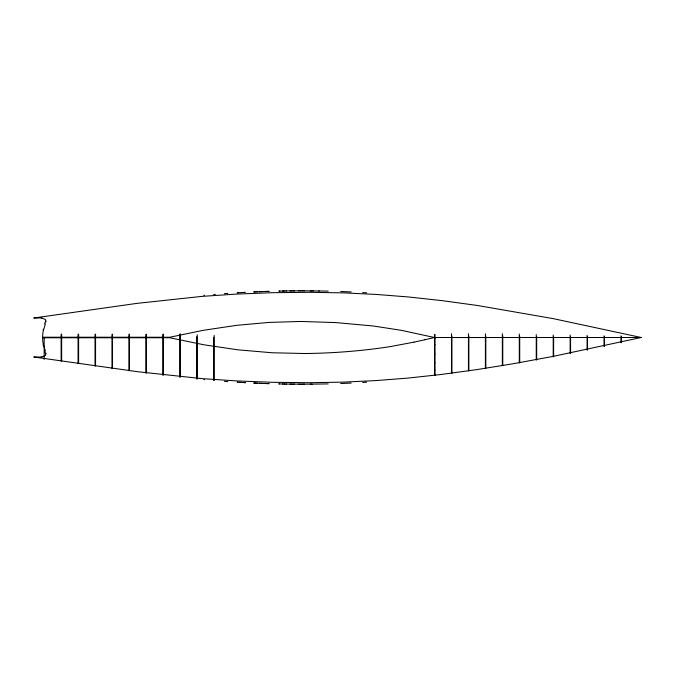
<?xml version="1.0" encoding="UTF-8"?>
<svg xmlns="http://www.w3.org/2000/svg" width="675" height="675" viewBox="0 0 675 675"><rect width="100%" height="100%" fill="white"/><g stroke="black" fill="none" stroke-linecap="round" stroke-linejoin="round"><path stroke-width="1.01" d="M434.978 334.387L434.978 375.452L434.548 375.131M434.548 374.482L434.548 374.009M434.548 373.486L434.548 372.87M434.548 370.128L434.978 369.984M434.548 362.686L434.978 362.872M434.548 353.776L434.978 354.063M434.548 344.452L434.978 344.714M45.875 353.86L45.824 352.957M45.824 322.043L45.875 321.14M43.748 329.307L45.368 324.025M472.922 337.542L434.413 337.5L429.958 338.563M429.637 338.639L424.862 339.744M36.931 317.815L33.75 318.018L136.882 303.387L202.137 296.367L236.242 294.098L272.649 292.697L309.251 292.292L343.761 292.882L376.026 294.418L408.147 296.933L442.294 300.662L477.571 305.505L553.078 318.6L641.25 337.5L553.078 356.4L512.966 363.783L476.499 369.655L441.231 374.473L408.147 378.067L376.026 380.582L343.761 382.118L309.251 382.708L272.649 382.303L236.242 380.902L202.137 378.633L137.953 371.748L33.75 356.982L36.931 357.185M424.727 339.778L414.104 342.115M413.969 342.149L390.53 346.562M390.412 346.579C362.188 350.966 333.619 353.185 305.066 353.523M41.825 356.999L45.267 355.548A3.78 2.835 55.1 0 0 45.807 353.835M434.548 374.212L434.978 374.152M203.867 295.329L204.449 295.279M213.612 294.477L215.325 294.334M224.412 293.633L226.665 293.473M226.1 293.515L227.787 293.397M366.601 382.202L362.661 382.447M237.195 292.79L238.3 292.722M237.752 292.756L245.447 292.326M243.262 292.444L243.81 292.41M351.186 383.071L340.681 383.518M254.137 291.912L260.103 291.659M253.597 291.929L255.226 291.862M256.854 291.794L257.394 291.769M259.563 291.684L267.173 291.406M260.651 291.642L261.731 291.6M264.997 291.482L265.545 291.465M266.633 291.423L269.376 291.338M267.722 291.389L268.27 291.372M457.186 337.5L641.25 337.5M328.227 383.898L311.546 384.159M278.75 291.094L284.318 290.976M279.307 291.077L279.855 291.068M282.623 291.009L283.188 291.001M283.753 290.993L290.571 290.883M286.006 290.95L286.571 290.942M289.997 290.891L291.727 290.874M291.153 290.883L299.211 290.815M292.882 290.858L293.456 290.858M294.03 290.849L294.604 290.849M304.838 353.523L272.076 352.763L238.022 349.836L203.85 344.782L169.805 337.753L42.862 337.778M312.137 384.159L302.687 384.193M310.357 384.168L310.947 384.168M298.637 290.815L302.687 290.807M498.344 337.5L475.664 337.542M300.367 290.815L300.94 290.815M303.86 384.193L304.45 384.193M302.096 290.807L304.45 290.807M42.862 337.222L169.805 337.247L203.158 330.337L236.453 325.35L269.021 322.414L301.101 321.46L335.635 322.574L373.25 325.991L401.431 330.345L434.413 337.5M303.86 290.807L328.227 291.102M303.269 384.193L300.94 384.185M301.523 384.193L298.637 384.176M299.793 384.185L291.727 384.126M310.357 290.832L311.546 290.841M434.548 338.782L434.978 338.782M293.456 384.142L294.604 384.151M312.736 290.849L313.327 290.849M292.3 384.134L286.006 384.05M289.997 384.109L291.153 384.117M318.684 290.917L319.275 290.925M282.623 383.991L286.571 384.058M284.318 384.024L284.884 384.033M283.188 383.999L278.75 383.906L279.307 383.923M269.376 383.662L265.545 383.535M267.173 383.594L268.27 383.628M266.085 383.552L261.191 383.383M340.681 291.482L351.186 291.929M256.854 383.206L261.731 383.4M259.563 383.316L260.103 383.341M257.394 383.231L254.137 383.088L254.677 383.113M255.226 383.138L256.306 383.189M253.597 383.071L254.677 383.113M244.35 382.615L245.447 382.674L239.406 382.337M240.519 382.404L241.068 382.438M239.962 382.371L237.195 382.21L237.752 382.244M362.661 292.553L366.601 292.798M227.787 381.603L224.421 381.367M203.867 379.671L204.449 379.721M41.825 318.001L45.267 319.452A3.78 2.835 -55.1 0 1 45.807 321.165M45.368 350.975L43.748 345.693M621.422 336.648L621.422 342.63M620.992 335.77L620.992 342.731M604.471 336.606L604.471 346.351M604.041 335.796L604.041 346.444M587.52 336.589L587.52 349.937M587.09 335.357L587.09 350.03M570.569 336.555L570.569 353.405M570.139 335.07L570.139 353.489M553.627 336.563L553.627 356.721M553.196 334.969L553.196 356.797M536.676 336.521L536.676 359.868M536.245 334.547L536.245 359.944M519.725 336.125L519.725 362.804M519.294 334.007L519.294 362.905M502.774 335.829L502.774 365.588M502.343 333.72L502.343 365.673M485.823 335.914L485.823 368.238M485.392 333.771L485.392 368.238M468.872 335.855L468.872 370.769M468.45 333.745L468.45 370.761M451.929 335.922L451.929 373.191M451.499 333.652L451.499 373.182M434.548 334.589L434.548 375.494M214.203 335.365L214.203 380.54M213.663 337.281L213.663 380.498M197.252 334.792L197.252 379.012M196.712 336.639L196.712 378.962M180.309 333.813L180.309 377.224M179.761 334.159L179.761 377.165M163.358 334.074L163.358 375.207M162.818 334.395L162.818 375.173M146.407 334.108L146.407 373.03M145.868 334.412L145.868 373.005M129.457 334.108L129.457 370.761M128.917 334.403L128.917 370.718M112.506 334.108L112.506 368.39M111.966 334.387L111.966 368.364M95.563 334.108L95.563 365.985M95.015 334.378L95.015 365.934M78.612 334.066L78.612 363.538M78.064 334.378L78.064 363.504M61.661 334.049L61.661 361.091M61.121 334.387L61.121 361.049M44.17 337.5L44.17 359.378M43.436 344.807A25.22 25.177 48.2 0 1 42.677 337.77M43.369 345.802A32.408 31.261 89.7 0 1 43.133 344.883M44.617 351.025A10.201 5.678 65.2 0 1 45.098 352.806M41.791 356.906A36.112 27.709 45 0 1 36.889 356.999M42.677 337.23A25.22 25.177 -48.2 0 1 43.436 330.193M43.133 330.117A32.408 31.261 -89.7 0 1 43.369 329.198M45.098 322.194A10.201 5.678 -65.2 0 1 44.617 323.975M36.889 318.001A36.112 27.709 -45 0 1 41.791 318.094"/></g></svg>
